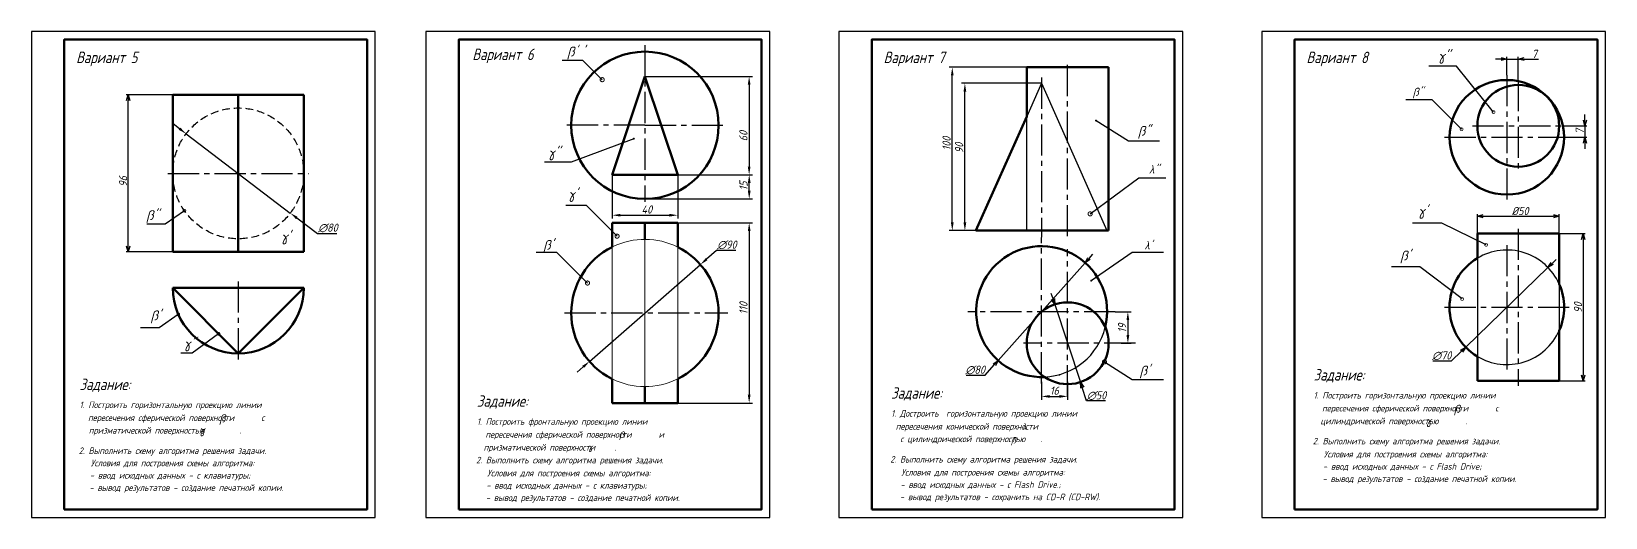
# Model space of a CAD drawing. Header units: millimetres. Extents: x 0 to 3763, y -2 to 297.
# Drawn here: x 900 to 1862, y 0 to 297 of the extents above; entities that cross this region are included whole.
import ezdxf

# ---------------------------------------------------------------- set-up
doc = ezdxf.new("R2010")
doc.units = ezdxf.units.MM
for name, pattern in [('CENTER2', [28.575000000000003, 19.05, -3.175, 3.175, -3.175]), ('невидимая2', [4.762499999999999, 3.175, -1.5875]), ('осевая2', [28.575000000000003, 19.05, -3.175, 3.175, -3.175])]:
    doc.linetypes.add(name, pattern=pattern)
doc.layers.add('1-оси', color=1, linetype='осевая2')
doc.layers.add('3-размеры', color=6, linetype='Continuous')
doc.layers.add('Непечатный', color=7, linetype='Continuous', plot=False)
doc.layers.add('Слой1', color=7, linetype='Continuous', lineweight=60)
doc.styles.get("Standard").update_dxf_attribs({"font": 'isocpeur.ttf', "width": 0.9, "oblique": 15})
doc.dimstyles.new('ISO-25', dxfattribs={"dimtxt": 5, "dimasz": 3.5, "dimexe": 1.25, "dimexo": 0, "dimtad": 1, "dimtoh": 1, "dimdec": 0, "dimtxsty": 'Standard', "dimblk": 'OPEN30', "dimcen": 2.5, "dimadec": 0, "dimazin": 0, "dimtfac": 1, "dimtdec": 0, "dimtmove": 0, "dimatfit": 3, "dimldrblk": 'DOTSMALL', "dimfxl": 1, "dimarcsym": 0})
doc.dimstyles.new('Standart', dxfattribs={"dimtxt": 5, "dimasz": 5, "dimexe": 2, "dimexo": 0, "dimgap": 1, "dimtad": 1, "dimtoh": 1, "dimdec": 0, "dimtxsty": 'Standard', "dimcen": 2.5, "dimadec": 0, "dimazin": 0, "dimtfac": 1, "dimtdec": 0, "dimtmove": 0, "dimatfit": 3, "dimldrblk": 'DOTSMALL', "dimfxl": 1, "dimarcsym": 0})

# ---------------------------------------------------------------- blocks, each defined once
blk = doc.blocks.new('_DotSmall')
at = {"color": 0, "linetype": 'ByBlock', "const_width": 0.5}
blk.add_lwpolyline([(-0.0625, 0, 1), (0.0625, 0, 1)], format="xyb", close=True, dxfattribs=at)
blk = doc.blocks.new('*D19')
at = {"color": 0, "lineweight": -2, "transparency": 16777216}
for p, q in [((1274.81978140719, 209.458657304193), (1340.530405201715, 209.458657304193)), ((1338.530405201715, 199.6757565541022), (1338.530405201715, 204.458657304193)), ((1274.81978140719, 194.6757565541022), (1340.530405201715, 194.6757565541022))]:
    blk.add_line(p, q, dxfattribs=at)
at = {"color": 0, "transparency": 16777216}
for points in [[(1337.697071868382, 204.458657304193), (1339.363738535048, 204.458657304193), (1338.530405201715, 209.458657304193)], [(1337.697071868382, 199.6757565541022), (1339.363738535048, 199.6757565541022), (1338.530405201715, 194.6757565541022)]]:
    blk.add_solid(points, dxfattribs=at)
at = {"layer": 'Defpoints', "color": 0, "transparency": 16777216}
for p in [(1274.81978140719, 209.458657304193), (1338.530405201715, 209.458657304193), (1274.81978140719, 194.6757565541022)]:
    blk.add_point(p, dxfattribs=at)
at = {"color": 0, "transparency": 16777216, "insert": (1335.030405201715, 202.6263999570436), "char_height": 5, "attachment_point": 5, "rotation": 90}
blk.add_mtext('15', dxfattribs=at)
blk = doc.blocks.new('*D20')
at = {"color": 0, "lineweight": -2, "transparency": 16777216}
for p, q in [((1254.81978140719, 209.458657304193), (1254.81978140719, 182.7224480477535)), ((1294.81978140719, 209.458657304193), (1294.81978140719, 182.7224480477535)), ((1259.81978140719, 184.7224480477535), (1289.81978140719, 184.7224480477535))]:
    blk.add_line(p, q, dxfattribs=at)
at = {"color": 0, "transparency": 16777216}
for points in [[(1259.81978140719, 185.5557813810868), (1259.81978140719, 183.8891147144201), (1254.81978140719, 184.7224480477535)], [(1289.81978140719, 185.5557813810868), (1289.81978140719, 183.8891147144201), (1294.81978140719, 184.7224480477535)]]:
    blk.add_solid(points, dxfattribs=at)
at = {"layer": 'Defpoints', "color": 0, "transparency": 16777216}
for p in [(1254.81978140719, 209.458657304193), (1294.81978140719, 209.458657304193), (1294.81978140719, 184.7224480477535)]:
    blk.add_point(p, dxfattribs=at)
at = {"color": 0, "transparency": 16777216, "insert": (1275.950906920488, 188.2224480477535), "char_height": 5, "attachment_point": 5}
blk.add_mtext('40', dxfattribs=at)
blk = doc.blocks.new('*D21')
at = {"color": 0, "lineweight": -2, "transparency": 16777216}
for p, q in [((1274.81978140719, 269.458657304193), (1340.488009145043, 269.458657304193)), ((1338.488009145043, 264.458657304193), (1338.488009145043, 214.458657304193)), ((1274.81978140719, 209.458657304193), (1340.488009145043, 209.458657304193))]:
    blk.add_line(p, q, dxfattribs=at)
at = {"color": 0, "transparency": 16777216}
for points in [[(1337.65467581171, 264.458657304193), (1339.321342478376, 264.458657304193), (1338.488009145043, 269.458657304193)], [(1337.65467581171, 214.458657304193), (1339.321342478376, 214.458657304193), (1338.488009145043, 209.458657304193)]]:
    blk.add_solid(points, dxfattribs=at)
at = {"layer": 'Defpoints', "color": 0, "transparency": 16777216}
for p in [(1274.81978140719, 269.458657304193), (1274.81978140719, 209.458657304193), (1338.488009145043, 209.458657304193)]:
    blk.add_point(p, dxfattribs=at)
at = {"color": 0, "transparency": 16777216, "insert": (1334.988009145043, 233.0492789561565), "char_height": 5, "attachment_point": 5, "rotation": 90}
blk.add_mtext('60', dxfattribs=at)
blk = doc.blocks.new('*D18')
at = {"color": 0, "lineweight": -2, "transparency": 16777216}
for p, q in [((1240.921115926621, 95.38398595671799), (1308.718446887758, 154.574541914117)), ((1318.47424575152, 163.091855949468), (1312.484965274488, 157.8629061339725)), ((1330.263991713676, 163.091855949468), (1318.47424575152, 163.091855949468)), ((1237.154597539891, 92.09562173686254), (1233.388079153161, 88.80725751700697))]:
    blk.add_line(p, q, dxfattribs=at)
at = {"color": 0, "transparency": 16777216}
for points in [[(1311.936904571178, 158.4906591984275), (1313.033025977797, 157.2351530695175), (1308.718446887758, 154.574541914117)], [(1236.606536836581, 92.7233748013175), (1237.7026582432, 91.46786867240758), (1240.921115926621, 95.38398595671799)]]:
    blk.add_solid(points, dxfattribs=at)
at = {"layer": 'Defpoints', "color": 0, "transparency": 16777216}
for p in [(1308.718446887758, 154.574541914117), (1240.921115926621, 95.38398595671799)]:
    blk.add_point(p, dxfattribs=at)
at = {"color": 0, "transparency": 16777216, "insert": (1324.869118732598, 166.591855949468), "char_height": 5, "attachment_point": 5}
blk.add_mtext('∅90', dxfattribs=at)
blk = doc.blocks.new('*D22')
at = {"color": 0, "lineweight": -2, "transparency": 16777216}
for p, q in [((1294.819781721073, 179.9792639354177), (1340.513754871004, 179.9792639354177)), ((1338.513754871004, 174.9792639354177), (1338.513754871004, 74.97926393541773)), ((1294.819781721073, 69.97926393541775), (1340.513754871004, 69.97926393541773))]:
    blk.add_line(p, q, dxfattribs=at)
at = {"color": 0, "transparency": 16777216}
for points in [[(1337.68042153767, 174.9792639354177), (1339.347088204337, 174.9792639354177), (1338.513754871004, 179.9792639354177)], [(1337.68042153767, 74.97926393541773), (1339.347088204337, 74.97926393541773), (1338.513754871004, 69.97926393541773)]]:
    blk.add_solid(points, dxfattribs=at)
at = {"layer": 'Defpoints', "color": 0, "transparency": 16777216}
for p in [(1294.819781721073, 179.9792639354177), (1294.819781721073, 69.97926393541775), (1338.513754871004, 69.97926393541773)]:
    blk.add_point(p, dxfattribs=at)
at = {"color": 0, "lineweight": 13, "transparency": 16777216, "insert": (1335.013754871004, 127.8322861034816), "char_height": 5, "attachment_point": 5, "rotation": 90}
blk.add_mtext('110', dxfattribs=at)
blk = doc.blocks.new('_Open30')
at = {"color": 0, "linetype": 'ByBlock', "lineweight": -2}
for p, q in [((-1, 0.26794919), (0, 0)), ((0, 0), (-1, -0.26794919)), ((0, 0), (-1, 0))]:
    blk.add_line(p, q, dxfattribs=at)
blk = doc.blocks.new('*D58')
at = {"color": 0, "lineweight": -2, "transparency": 16777216}
for p, q in [((1797.847223210862, 280.1573286245431), (1794.347223210862, 280.1573286245431)), ((1801.347223210862, 270.3320966374258), (1801.347223210862, 281.4073286245431)), ((1801.347223210862, 280.1573286245431), (1808.347223210862, 280.1573286245431)), ((1808.347223210862, 266.6249530363903), (1808.347223210862, 281.4073286245431)), ((1811.847223210862, 280.1573286245431), (1820.621353118307, 280.1573286245431))]:
    blk.add_line(p, q, dxfattribs=at)
at = {"layer": 'Defpoints', "color": 0, "transparency": 16777216}
for p in [(1801.347223210862, 280.1573286245431), (1801.347223210862, 270.3320966374258), (1808.347223210862, 266.6249530363903)]:
    blk.add_point(p, dxfattribs=at)
at = {"color": 0, "lineweight": -2, "transparency": 16777216, "xscale": 3.5, "yscale": 3.5, "zscale": 3.5}
blk.add_blockref('_Open30', (1801.347223210862, 280.1573286245431), dxfattribs=at)
at = {"color": 0, "lineweight": -2, "transparency": 16777216, "xscale": 3.5, "yscale": 3.5, "zscale": 3.5, "rotation": 180}
blk.add_blockref('_Open30', (1808.347223210862, 280.1573286245431), dxfattribs=at)
at = {"color": 0, "transparency": 16777216, "insert": (1818.20148013723, 283.2823286245431), "char_height": 5, "attachment_point": 5}
blk.add_mtext('7', dxfattribs=at)
blk = doc.blocks.new('*D59')
at = {"color": 0, "lineweight": -2, "transparency": 16777216}
for p, q in [((1849.046591666774, 242.8320966374258), (1849.046591666774, 246.3320966374258)), ((1835.640079609826, 239.3320966374258), (1850.296591666774, 239.3320966374258)), ((1839.347223210862, 232.3320966374258), (1850.296591666774, 232.3320966374258)), ((1849.046591666774, 239.3320966374258), (1849.046591666774, 232.3320966374258)), ((1849.046591666774, 228.8320966374258), (1849.046591666774, 225.3320966374258))]:
    blk.add_line(p, q, dxfattribs=at)
at = {"layer": 'Defpoints', "color": 0, "transparency": 16777216}
for p in [(1835.640079609826, 239.3320966374258), (1839.347223210862, 232.3320966374258), (1849.046591666774, 232.3320966374258)]:
    blk.add_point(p, dxfattribs=at)
at = {"color": 0, "lineweight": -2, "transparency": 16777216, "xscale": 3.5, "yscale": 3.5, "zscale": 3.5}
for p, rotation in [((1849.046591666774, 239.3320966374258), 270), ((1849.046591666774, 232.3320966374258), 90)]:
    blk.add_blockref('_Open30', p, dxfattribs=dict(at, rotation=rotation))
at = {"color": 0, "transparency": 16777216, "insert": (1845.921591666774, 235.8320966374261), "char_height": 5, "attachment_point": 5, "rotation": 90}
blk.add_mtext('7', dxfattribs=at)
blk = doc.blocks.new('*D60')
at = {"color": 0, "lineweight": -2, "transparency": 16777216}
for p, q in [((1833.347223210862, 173.4580922576966), (1849.227181833867, 173.4580922576966)), ((1847.977181833867, 169.9580922576966), (1847.977181833867, 86.95809225769663)), ((1833.347223210862, 83.45809225769663), (1849.227181833867, 83.45809225769663))]:
    blk.add_line(p, q, dxfattribs=at)
at = {"layer": 'Defpoints', "color": 0, "transparency": 16777216}
for p in [(1833.347223210862, 173.4580922576966), (1833.347223210862, 83.45809225769663), (1847.977181833867, 83.45809225769663)]:
    blk.add_point(p, dxfattribs=at)
at = {"color": 0, "lineweight": -2, "transparency": 16777216, "xscale": 3.5, "yscale": 3.5, "zscale": 3.5}
for p, rotation in [((1847.977181833867, 173.4580922576966), 90), ((1847.977181833867, 83.45809225769663), 270)]:
    blk.add_blockref('_Open30', p, dxfattribs=dict(at, rotation=rotation))
at = {"color": 0, "transparency": 16777216, "insert": (1844.852181833867, 128.2351483860683), "char_height": 5, "attachment_point": 5, "rotation": 90}
blk.add_mtext('90', dxfattribs=at)
blk = doc.blocks.new('*D61')
at = {"color": 0, "lineweight": -2, "transparency": 16777216}
for p, q in [((1783.347223210862, 173.4580922576966), (1783.347223210862, 185.3844149285145)), ((1786.847223210862, 184.1344149285145), (1829.847223210862, 184.1344149285145)), ((1833.347223210862, 173.4580922576966), (1833.347223210862, 185.3844149285145))]:
    blk.add_line(p, q, dxfattribs=at)
at = {"layer": 'Defpoints', "color": 0, "transparency": 16777216}
for p in [(1833.347223210862, 184.1344149285145), (1783.347223210862, 173.4580922576966), (1833.347223210862, 173.4580922576966)]:
    blk.add_point(p, dxfattribs=at)
at = {"color": 0, "lineweight": -2, "transparency": 16777216, "xscale": 3.5, "yscale": 3.5, "zscale": 3.5, "rotation": 180}
blk.add_blockref('_Open30', (1783.347223210862, 184.1344149285145), dxfattribs=at)
at = {"color": 0, "lineweight": -2, "transparency": 16777216, "xscale": 3.5, "yscale": 3.5, "zscale": 3.5}
blk.add_blockref('_Open30', (1833.347223210862, 184.1344149285145), dxfattribs=at)
at = {"color": 0, "transparency": 16777216, "insert": (1809.459213682533, 187.2594149285145), "char_height": 5, "attachment_point": 5}
blk.add_mtext('%%c50', dxfattribs=at)
blk = doc.blocks.new('*D62')
at = {"color": 0, "lineweight": -2, "transparency": 16777216}
for p, q in [((1828.988855663622, 155.2571623039964), (1831.501731341146, 157.6934413991146)), ((1826.475979986098, 152.8208832088783), (1776.218466435625, 104.0953013065149)), ((1767.602892684115, 95.74234440896691), (1773.705590758101, 101.6590222113967)), ((1756.188146721959, 95.74234440896691), (1767.602892684115, 95.74234440896691))]:
    blk.add_line(p, q, dxfattribs=at)
at = {"layer": 'Defpoints', "color": 0, "transparency": 16777216}
for p in [(1826.475979986098, 152.8208832088783), (1776.218466435625, 104.0953013065149)]:
    blk.add_point(p, dxfattribs=at)
at = {"color": 0, "lineweight": -2, "transparency": 16777216, "xscale": 3.5, "yscale": 3.5, "zscale": 3.5}
for p, rotation in [((1826.475979986098, 152.8208832088783), 224.1133212141922), ((1776.218466435625, 104.0953013065149), 44.11332121419223)]:
    blk.add_blockref('_Open30', p, dxfattribs=dict(at, rotation=rotation))
at = {"color": 0, "transparency": 16777216, "insert": (1761.583019703037, 98.86734440896703), "char_height": 5, "attachment_point": 5}
blk.add_mtext('∅70', dxfattribs=at)
blk = doc.blocks.new('*D63')
at = {"color": 0, "lineweight": -2, "transparency": 16777216}
for p, q in [((1508.055828147348, 275.1174271234112), (1460.579939709156, 275.1174271234112)), ((1462.579939709156, 180.3172955915584), (1462.579939709156, 270.1174271234112)), ((1477.057249982708, 175.3172955915584), (1460.579939709156, 175.3172955915584))]:
    blk.add_line(p, q, dxfattribs=at)
at = {"color": 0, "transparency": 16777216}
for points in [[(1461.746606375823, 270.1174271234112), (1463.413273042489, 270.1174271234112), (1462.579939709156, 275.1174271234112)], [(1461.746606375823, 180.3172955915584), (1463.413273042489, 180.3172955915584), (1462.579939709156, 175.3172955915584)]]:
    blk.add_solid(points, dxfattribs=at)
at = {"layer": 'Defpoints', "color": 0, "transparency": 16777216}
for p in [(1462.579939709156, 275.1174271234112), (1508.055828147348, 275.1174271234112), (1477.057249982708, 175.3172955915584)]:
    blk.add_point(p, dxfattribs=at)
at = {"color": 0, "lineweight": 13, "transparency": 16777216, "insert": (1459.079939709156, 228.4877103821472), "char_height": 5, "attachment_point": 5, "rotation": 90}
blk.add_mtext('100', dxfattribs=at)
blk = doc.blocks.new('*D69')
at = {"color": 0, "lineweight": -2, "transparency": 16777216}
for p, q in [((990.5634429143629, 237.5447838064624), (986.5855337329995, 240.5740144917724)), ((994.5413520957264, 234.5155531211524), (1058.187898997543, 186.047862156192)), ((1074.7526174071, 173.4336090367806), (1062.165808178907, 183.0186314708819)), ((1086.542363369256, 173.4336090367806), (1074.7526174071, 173.4336090367806))]:
    blk.add_line(p, q, dxfattribs=at)
at = {"color": 0, "transparency": 16777216}
for points in [[(991.0683146952479, 238.207768670023), (990.0585711334779, 236.8817989429018), (994.5413520957264, 234.5155531211524)], [(1062.670679959792, 183.6816163344425), (1061.660936398022, 182.3556466073213), (1058.187898997543, 186.047862156192)]]:
    blk.add_solid(points, dxfattribs=at)
at = {"layer": 'Defpoints', "color": 0, "transparency": 16777216}
for p in [(994.5413520957264, 234.5155531211524), (1058.187898997543, 186.047862156192)]:
    blk.add_point(p, dxfattribs=at)
at = {"color": 0, "transparency": 16777216, "insert": (1081.147490388179, 176.9336090367806), "char_height": 5, "attachment_point": 5}
blk.add_mtext('∅80', dxfattribs=at)
blk = doc.blocks.new('*D70')
at = {"layer": '3-размеры', "color": 0, "linetype": 'ByBlock', "lineweight": -2, "transparency": 16777216}
for p, q in [((986.3646255466356, 258.2817076386718), (957.8876281953015, 258.2817076386718)), ((959.1376281953017, 165.7817076386719), (959.1376281953017, 254.7817076386718)), ((986.3646255466356, 162.2817076386719), (957.8876281953017, 162.2817076386719))]:
    blk.add_line(p, q, dxfattribs=at)
at = {"layer": 'Defpoints', "color": 0, "transparency": 16777216}
for p in [(959.1376281953015, 258.2817076386718), (986.3646255466356, 258.2817076386718), (986.3646255466356, 162.2817076386719)]:
    blk.add_point(p, dxfattribs=at)
at = {"layer": '3-размеры', "color": 0, "lineweight": -2, "transparency": 16777216, "xscale": 3.5, "yscale": 3.5, "zscale": 3.5}
for p, rotation in [((959.1376281953015, 258.2817076386718), 90), ((959.1376281953017, 162.2817076386719), 270)]:
    blk.add_blockref('_Open30', p, dxfattribs=dict(at, rotation=rotation))
at = {"layer": '3-размеры', "color": 0, "transparency": 16777216, "insert": (956.0126281953014, 205.3559910400327), "char_height": 5, "attachment_point": 5, "rotation": 90}
blk.add_mtext('96', dxfattribs=at)
blk = doc.blocks.new('*D79')
at = {"layer": '3-размеры', "color": 0, "lineweight": -2, "transparency": 16777216}
for p, q in [((1517.055024166804, 82.99786986257732), (1517.055024166804, 72.01148303375749)), ((1533.055246622979, 82.99747376286946), (1533.055246622979, 72.01148303375749)), ((1522.055024166804, 74.01148303375749), (1528.055246622979, 74.01148303375749))]:
    blk.add_line(p, q, dxfattribs=at)
at = {"layer": '3-размеры', "color": 0, "transparency": 16777216}
for points in [[(1522.055024166804, 74.84481636709081), (1522.055024166804, 73.17814970042416), (1517.055024166804, 74.01148303375749)], [(1528.055246622979, 74.84481636709081), (1528.055246622979, 73.17814970042416), (1533.055246622979, 74.01148303375749)]]:
    blk.add_solid(points, dxfattribs=at)
at = {"layer": 'Defpoints', "color": 0, "transparency": 16777216}
for p in [(1517.055024166804, 82.99786986257732), (1533.055246622979, 82.99747376286946), (1533.055246622979, 74.01148303375749)]:
    blk.add_point(p, dxfattribs=at)
at = {"layer": '3-размеры', "color": 0, "transparency": 16777216, "insert": (1524.940079377587, 77.51148303375749), "char_height": 5, "attachment_point": 5}
blk.add_mtext('16', dxfattribs=at)
blk = doc.blocks.new('*D80')
at = {"layer": '3-размеры', "color": 0, "lineweight": -2, "transparency": 16777216}
for p, q in [((1562.106698932796, 125.6965229388597), (1571.850967247714, 125.6965229388597)), ((1569.850967247714, 120.6965229388597), (1569.850967247714, 111.4878199119449)), ((1565.817360724635, 106.4878199119449), (1571.850967247714, 106.4878199119449))]:
    blk.add_line(p, q, dxfattribs=at)
at = {"layer": '3-размеры', "color": 0, "transparency": 16777216}
for points in [[(1569.017633914381, 120.6965229388597), (1570.684300581047, 120.6965229388597), (1569.850967247714, 125.6965229388597)], [(1569.017633914381, 111.4878199119449), (1570.684300581047, 111.4878199119449), (1569.850967247714, 106.4878199119449)]]:
    blk.add_solid(points, dxfattribs=at)
at = {"layer": 'Defpoints', "color": 0, "transparency": 16777216}
for p in [(1562.106698932796, 125.6965229388597), (1565.817360724635, 106.4878199119449), (1569.850967247714, 106.4878199119449)]:
    blk.add_point(p, dxfattribs=at)
at = {"layer": '3-размеры', "color": 0, "transparency": 16777216, "insert": (1566.350967247714, 115.7087661517289), "char_height": 5, "attachment_point": 5, "rotation": 90}
blk.add_mtext('19', dxfattribs=at)
blk = doc.blocks.new('*D81')
at = {"color": 0, "lineweight": -2, "transparency": 16777216}
for p, q in [((1517.057020609314, 265.3163886599996), (1468.273040835469, 265.3163886599996)), ((1470.273040835469, 180.3172955915584), (1470.273040835469, 260.3163886599996)), ((1517.057249982708, 175.3172955915584), (1468.273040835469, 175.3172955915584))]:
    blk.add_line(p, q, dxfattribs=at)
at = {"color": 0, "transparency": 16777216}
for points in [[(1469.439707502136, 260.3163886599996), (1471.106374168802, 260.3163886599996), (1470.273040835469, 265.3163886599996)], [(1469.439707502136, 180.3172955915584), (1471.106374168802, 180.3172955915584), (1470.273040835469, 175.3172955915584)]]:
    blk.add_solid(points, dxfattribs=at)
at = {"layer": 'Defpoints', "color": 0, "transparency": 16777216}
for p in [(1470.273040835469, 265.3163886599996), (1517.057020609314, 265.3163886599996), (1517.057249982708, 175.3172955915584)]:
    blk.add_point(p, dxfattribs=at)
at = {"color": 0, "lineweight": 13, "transparency": 16777216, "insert": (1466.773040835469, 225.8257181170566), "char_height": 5, "attachment_point": 5, "rotation": 90}
blk.add_mtext('90', dxfattribs=at)
blk = doc.blocks.new('*D82')
at = {"layer": '3-размеры', "color": 0, "linetype": 'ByBlock', "lineweight": -2, "transparency": 16777216}
for p, q in [((1543.796056015015, 155.6805783182659), (1490.555298970893, 95.96942534523441)), ((1546.125339135695, 158.2929412608361), (1548.454622256375, 160.9053042034062)), ((1471.15443945212, 87.01275239927963), (1482.569185414275, 87.01275239927963)), ((1482.569185414275, 87.01275239927963), (1488.226015850213, 93.35706240266427))]:
    blk.add_line(p, q, dxfattribs=at)
at = {"layer": 'Defpoints', "color": 0, "transparency": 16777216}
for p in [(1543.796056015015, 155.6805783182659), (1490.555298970893, 95.96942534523441)]:
    blk.add_point(p, dxfattribs=at)
at = {"layer": '3-размеры', "color": 0, "lineweight": -2, "transparency": 16777216, "xscale": 3.5, "yscale": 3.5, "zscale": 3.5}
for p, rotation in [((1543.796056015015, 155.6805783182659), 228.2785781146214), ((1490.555298970893, 95.96942534523441), 48.27857811462142)]:
    blk.add_blockref('_Open30', p, dxfattribs=dict(at, rotation=rotation))
at = {"layer": '3-размеры', "color": 0, "transparency": 16777216, "insert": (1476.549312433197, 90.13775239927963), "char_height": 5, "attachment_point": 5}
blk.add_mtext('∅80', dxfattribs=at)
blk = doc.blocks.new('*D83')
at = {"layer": '3-размеры', "color": 0, "linetype": 'ByBlock', "lineweight": -2, "transparency": 16777216}
for p, q in [((1524.111885119305, 133.5480468716567), (1523.013506150948, 136.8712326386388)), ((1525.210264087661, 130.2248611046746), (1540.901392207035, 82.75077871921525)), ((1544.667262955685, 71.356998946705), (1541.999771175392, 79.42759295223306)), ((1556.082008917841, 71.35699894670495), (1544.667262955685, 71.356998946705))]:
    blk.add_line(p, q, dxfattribs=at)
at = {"layer": 'Defpoints', "color": 0, "transparency": 16777216}
for p in [(1525.210264087661, 130.2248611046746), (1540.901392207035, 82.75077871921525)]:
    blk.add_point(p, dxfattribs=at)
at = {"layer": '3-размеры', "color": 0, "lineweight": -2, "transparency": 16777216, "xscale": 3.5, "yscale": 3.5, "zscale": 3.5}
for p, rotation in [((1525.210264087661, 130.2248611046746), 288.2897475922445), ((1540.901392207035, 82.75077871921525), 108.2897475922445)]:
    blk.add_blockref('_Open30', p, dxfattribs=dict(at, rotation=rotation))
at = {"layer": '3-размеры', "color": 0, "transparency": 16777216, "insert": (1550.687135936763, 74.48199894670512), "char_height": 5, "attachment_point": 5}
blk.add_mtext('∅50', dxfattribs=at)

msp = doc.modelspace()

# ---------------------------------------------------------------- linework, layer by layer
at = {"linetype": 'CENTER2'}
for p, q in [((1274.81978140719, 288.692974399258), (1274.81978140719, 192.8295630250983)), ((1225.717484291342, 124.9792639354177), (1325.524813283951, 124.9792639354177))]:
    msp.add_line(p, q, dxfattribs=at)
at = {"linetype": 'осевая2'}
for p, q in [((1533.057249982707, 171.8319253970835), (1533.057249982707, 279.4192444420081)), ((1801.347223210862, 270.3320966374258), (1801.347223210862, 194.3320966374258)), ((1517.057249982708, 268.8048326718928), (1517.057249982708, 171.2677170488846)), ((1808.347223210862, 267.3320966374258), (1808.347223210862, 211.3320966374258)), ((1026.364625420156, 254.2817076386718), (1026.364625420156, 167.2817078207858)), ((1763.347223210862, 232.3320966374258), (1839.347223210862, 232.3320966374258)), ((1780.347223210862, 239.3320966374258), (1836.347223210862, 239.3320966374258)), ((983.3646254201565, 210.2817078207858), (1069.364625420156, 210.2817078207858)), ((1808.347223210862, 176.4580922576966), (1808.347223210862, 80.45809225769665)), ((1517.055024166804, 81.99691118653834), (1517.055024166804, 171.1498871293829)), ((1533.055024166804, 74.01148303375749), (1533.057249982707, 163.9220507459076)), ((1801.347223210862, 166.4580922576966), (1801.347223210862, 90.45809225769665)), ((1026.364625546635, 144.2817076386718), (1026.364625546635, 94.78649401261464)), ((1562.106698932796, 125.6965229388597), (1472.106698932796, 125.6965229388597)), ((1763.347223210862, 128.4580922576966), (1839.347223210862, 128.4580922576966))]:
    msp.add_line(p, q, dxfattribs=at)
at = {"lineweight": 60}
for p, q in [((1558.055828147348, 275.1174271234112), (1508.055828147348, 275.1174271234112)), ((1508.055828147348, 245.0637935720528), (1508.055828147348, 275.1174271234112)), ((1558.055828147348, 175.3172955915584), (1558.055828147348, 275.1174271234112)), ((986.3646255466351, 162.2817076386718), (986.3646255466351, 258.2817076386717)), ((986.3646255466351, 258.2817076386717), (1066.364625546635, 258.2817076386717)), ((1066.364625546635, 162.2817076386718), (1066.364625546635, 258.2817076386717)), ((1254.81978140719, 179.9792639354177), (1294.81978140719, 179.9792639354177)), ((1254.81978140719, 165.2905526769105), (1254.81978140719, 179.9792639354177)), ((1274.81978140719, 169.9792639354177), (1274.81978140719, 179.9792639354177)), ((1294.819781721073, 165.2905525211807), (1294.819781721073, 179.9792639354177)), ((1783.347223210862, 173.4580922576966), (1783.347223210862, 158.4747542973039)), ((1783.347223210862, 173.4580922576966), (1833.347223210862, 173.4580922576966)), ((1833.347223210862, 173.4580922576966), (1833.347223210862, 142.6355391364545)), ((986.3646255466354, 162.2817076386718), (1066.364625546635, 162.2817076386718)), ((986.3646255466354, 140.2817076386718), (1066.364625546635, 140.2817076386718)), ((986.3646255466351, 140.2817076386719), (1026.364625546635, 100.2817076386718)), ((1066.364625546635, 140.2817076386718), (1026.364625546635, 100.2817076386718)), ((1833.347223210862, 114.2806453789388), (1833.347223210862, 83.45809225769665)), ((1783.347223210862, 98.44143021808938), (1783.347223210862, 83.45809225769665)), ((1254.81978140719, 84.66797519392503), (1254.81978140719, 69.97926393541775)), ((1274.81978140719, 79.97926393541775), (1274.81978140719, 69.97926393541775)), ((1294.819781721073, 84.6679753496548), (1294.819781721073, 69.97926393541775)), ((1833.347223210862, 83.45809225769665), (1783.347223210862, 83.45809225769665)), ((1254.81978140719, 69.97926393541775), (1294.81978140719, 69.97926393541775))]:
    msp.add_line(p, q, dxfattribs=at)
at = {"linetype": 'Continuous', "ltscale": 0.6}
for p, q in [((1517.057020609314, 265.3163886599996), (1508.055828147348, 245.0637935720528)), ((1517.057020609314, 265.3163886599996), (1557.057249982708, 175.3172955915584)), ((1508.055828147348, 175.3172955915584), (1508.055828147348, 247.4137863091305))]:
    msp.add_line(p, q, dxfattribs=at)
at = {"lineweight": 50}
msp.add_line((1026.364625546635, 258.2817076386717), (1026.364625546635, 162.2817076386718), dxfattribs=at)
at = {"linetype": 'CENTER2', "lineweight": -2}
for q in [(1226.297603126878, 239.6757565541022), (1323.948731845506, 239.6757565541022)]:
    msp.add_line((1274.81978140719, 239.6757565541022), q, dxfattribs=at)
at = {"lineweight": 13}
for p, q in [((1274.81978140719, 173.5254455665309), (1274.81978140719, 75.24447877838622)), ((1254.81978140719, 165.2905526769105), (1254.81978140719, 84.66797519392503)), ((1294.819781721073, 165.2905525211807), (1294.819781721073, 84.6679753496548))]:
    msp.add_line(p, q, dxfattribs=at)
msp.add_line((1783.347223210862, 158.4747542973039), (1783.347223210862, 173.4580922576966))
at = {"linetype": 'Continuous', "lineweight": 25, "ltscale": 0.8}
for p, q in [((1783.347223210862, 158.4747542973039), (1783.347223210862, 98.44143021808938)), ((1833.347223210862, 142.6355391364545), (1833.347223210862, 114.2806453789389))]:
    msp.add_line(p, q, dxfattribs=at)
at = {"color": 7, "linetype": 'Continuous', "lineweight": 60}
for p, q in [((920.0664119379744, 5.000000317154445), (920.0664119379744, 60.00000031715444)), ((1413.339686599657, 5.000000154147983), (1413.339686599657, 60.00000015414798))]:
    msp.add_line(p, q, dxfattribs=at)
for points in [[(920.0664126031061, 5.000000408166898), (1105.066411937974, 5.000000408166898), (1105.066411937974, 292.0000004081669), (920.0664126031061, 292.0000004081669)], [(1161.070926161691, 5.000000408166898), (1346.070925496559, 5.000000408166898), (1346.070925496559, 292.000000408167), (1161.070926161691, 292.0000004081669)], [(1413.339687264789, 5.000000245160436), (1598.339686599657, 5.000000245160436), (1598.339686599657, 292.0000002451605), (1413.339687264789, 292.0000002451604)]]:
    msp.add_lwpolyline(points, close=True, dxfattribs=at)
at = {"lineweight": 60}
msp.add_lwpolyline([(1671.641185145984, 5.000000156377837), (1856.641185145984, 5.000000156377837), (1856.641185145984, 292.0000001563778), (1671.641185145984, 292.0000001563778)], close=True, dxfattribs=at)
for centre, radius in [((1801.347223210862, 232.3320966374258), 35), ((1808.347223210862, 239.3320966374258), 25), ((1533.055828147348, 106.4878199119449), 25)]:
    msp.add_circle(centre, radius, dxfattribs=at)
at = {"lineweight": 13}
for start, end in [(63.61219959261972, 115.6460045991024), (243.6122000387615, 295.9544266003659)]:
    msp.add_arc((1274.81978140719, 124.9792639354177), 45, start, end, dxfattribs=at)
at = {"lineweight": 60}
for centre, radius, start, end in [((1517.175677492954, 125.8250018317499), 39.99999999999955, 346.2782839753683, 272.5090129066456), ((1801.347223210862, 128.4580922576966), 34.99999999999999, 120.9497230788603, 239.0502769211397), ((1026.364625546635, 140.2817076386719), 40.00000000000026, 180, 270), ((1026.364625546634, 140.2817076386719), 40.00000000000014, 270.0000000000016, 0), ((1801.347223210862, 128.4580922576966), 34.99999999999991, 336.104491813841, 23.89550818615895)]:
    msp.add_arc(centre, radius, start, end, dxfattribs=at)
at = {"linetype": 'Continuous', "lineweight": 25, "ltscale": 0.8}
for radius, start, end in [(35.00000000000004, 23.89550818615895, 120.9497230788603), (34.99999999999999, 239.0502769211397, 336.1044918138411)]:
    msp.add_arc((1801.347223210862, 128.4580922576966), radius, start, end, dxfattribs=at)
at = {"linetype": 'Continuous', "ltscale": 0.6}
msp.add_arc((1517.175677492954, 125.8250018317494), 39.99999999999919, 272.5090129066453, 346.2782839753689, dxfattribs=at)
for p in [(1556.150811961629, 116.9801784238077), (1556.150811961629, 116.9801784238077), (1556.150811961629, 116.9801784238077), (1556.150811961629, 116.9801784238077), (1556.151530674012, 116.9779800323167), (1528.077035926264, 87.22841282139939), (1528.077035926264, 87.22841282139939), (1528.077035926264, 87.22841282139939)]:
    msp.add_point(p)
at = {"layer": '1-оси', "color": 7}
msp.add_line((1574.498731789538, 106.4878199119449), (1506.157429670371, 106.4878199119449), dxfattribs=at)
at = {"layer": '3-размеры', "color": 7, "linetype": 'невидимая2', "ltscale": 1.5}
msp.add_circle((1026.36462513182, 210.2817078207858), 40.00000041481462, dxfattribs=at)
at = {"layer": 'Defpoints'}
for points in [[(900.0664121194977, 3.171544449287467e-07), (1110.066411937974, 3.171544449287467e-07), (1110.066411937974, 297.0000003171544), (900.0664121194977, 297.0000003171544)], [(1141.070925678082, 3.171544449287467e-07), (1351.070925496559, 3.171544449287467e-07), (1351.070925496559, 297.0000003171544), (1141.070925678082, 297.0000003171544)], [(1393.33968678118, 1.541479832667392e-07), (1603.339686599657, 1.541479832667392e-07), (1603.339686599657, 297.000000154148), (1393.33968678118, 297.000000154148)]]:
    msp.add_lwpolyline(points, close=True, dxfattribs=at)
at = {"layer": 'Непечатный'}
msp.add_lwpolyline([(1651.641185145984, 1.56377836901811e-07), (1861.641185145984, 1.56377836901811e-07), (1861.641185145984, 297.0000001563778), (1651.641185145984, 297.0000001563778)], close=True, dxfattribs=at)
at = {"layer": 'Слой1'}
for p, q in [((1254.81978140719, 209.458657304193), (1274.81978140719, 269.458657304193)), ((1294.819781721073, 209.458657304193), (1274.81978140719, 269.458657304193)), ((1508.055828147348, 245.0637935720528), (1477.057249982708, 175.3172955915584)), ((1254.81978140719, 209.458657304193), (1294.81978140719, 209.458657304193)), ((1558.055828147348, 175.3172955915584), (1477.057249982708, 175.3172955915584))]:
    msp.add_line(p, q, dxfattribs=at)
msp.add_circle((1274.81978140719, 239.6757565541022), 45, dxfattribs=at)
for start, end in [(116.3877999612385, 243.339290078225), (296.3878004073801, 63.58987365402426)]:
    msp.add_arc((1274.81978140719, 124.9792639354177), 45, start, end, dxfattribs=at)

# ---------------------------------------------------------------- texts
at = {"lineweight": 60, "oblique": 15, "width": 0.9}
for s, height, p in [("β'", 6, (1227.309278163242, 281.7652929178694)), ("'", 6, (1236.636100046023, 281.7652929178694)), ("γ''", 6, (1215.523817911572, 220.0802093659087)), ("γ'", 6, (1227.757764849065, 194.6544291611317)), ("β''", 6, (970.1509334119999, 181.7924872121048)), ("γ'", 6, (1052.376914144852, 168.6671633525654)), ("β'", 6, (1212.702406383214, 163.5969059059148)), ("β'", 6, (972.8655011189328, 120.5263134943352)), ("γ''", 6, (993.0112796357532, 103.3754948161168)), ('β', 5, (1014.806425697133, 58.10775327143244)), ('γ', 5, (1002.419675180119, 51.11049660204901)), ('β', 4, (1259.127455720713, 48.57577615555908)), ('γ', 4, (1239.908245877533, 41.16683172857756))]:
    msp.add_text(s, height=height, dxfattribs=at).set_placement(p)
at = {"oblique": 15}
for s, height, width, p in [('Вариант 5', 7, 0.8, (927.3551502010823, 277.6480679216102)), ('Вариант 6', 7, 0.8, (1169.377997041154, 279.5019882407698)), ('Вариант 7', 7, 0.8, (1420.628424862765, 277.6480677586037)), ('Вариант 8', 7, 0.8, (1678.92992274396, 277.6480676698211)), ("γ''", 6, 0.9, (1759.187762029544, 279.087499030516)), ("β''", 5, 0.9, (1743.862595555744, 257.633544936853)), ("β'", 6, 0.9, (1576.011177192355, 233.2921408277394)), ("'", 6, 0.9, (1581.943046768291, 233.2921408277394)), ("λ''", 5, 0.9, (1582.738844255175, 210.1922457078508)), ("γ'", 6, 0.9, (1746.989014652889, 184.3167876146466)), ("λ'", 5, 0.9, (1579.904273349955, 163.7984875762722)), ("β'", 6, 0.9, (1736.252843415096, 157.1103633171216)), ("β'", 6, 0.9, (1577.037522137074, 86.82233927551317)), ('Задание:', 7, 0.8, (1683.332695450699, 83.71312340102475)), ('Задание:', 7, 0.8, (929.4611558578599, 77.86430855181186)), ('Задание:', 7, 0.8, (1425.228251953468, 72.61727036485615)), ('1. Построить горизонтальную проекцию линии ', 4, 0.8, (929.4611558578599, 66.86430855181186)), ('Задание:', 7, 0.8, (1172.212359878765, 67.661626841881)), ('1. Построить горизонтальную проекцию линии ', 4, 0.8, (1683.332695450699, 72.71312340102475)), ('   пересечения сферической поверхности       с', 4, 0.8, (1681.429797622977, 64.81135341838808)), ('β', 5, 0.9, (1769.02805117419, 63.89442584850977)), ('   пересечения сферической поверхности       с ', 4, 0.8, (927.558258030138, 58.96253856917519)), ('1. Построить фронтальную проекцию линии ', 4, 0.8, (1172.212359878765, 56.661626841881)), ('1. Достроить  горизонтальную проекцию линии ', 4, 0.8, (1425.228251953468, 61.61727036485615)), ('  пересечения конической поверхности      ', 4, 0.8, (1423.325354125746, 53.71550038221949)), ('λ', 4, 0.9, (1505.131834818957, 53.71852761798506)), ('цилиндрической поверхностью       .', 4, 0.8, (1687.485768419469, 57.00290760615189)), ('γ', 5, 0.9, (1751.692089827754, 56.75198995331132)), ('призматической поверхностью         .', 4, 0.8, (935.0814998963115, 51.28903340022725)), ('   пересечения сферической поверхности       и ', 4, 0.8, (1170.309462051044, 48.75985685924434)), ('с цилиндрической поверхностью    .', 4, 0.8, (1430.848595991919, 46.04199521327155)), ('β', 4.00002, 0.9, (1498.416059046678, 45.22409852466371)), ('2. Выполнить схему алгоритма решения задачи.', 4, 0.8, (1682.813764978233, 44.67860516834662)), ('2. Выполнить схему алгоритма решения задачи.', 4, 0.8, (928.9422253853945, 38.82979031913374)), ('призматической поверхности     .', 4, 0.8, (1176.300193239376, 40.88666588817898)), ('   Условия для построения схемы алгоритма:', 4, 0.8, (1682.46765856791, 36.73838380792449)), ('   Условия для построения схемы алгоритма:', 4, 0.8, (929.2029787829549, 31.30687454443205)), ('2. Выполнить схему алгоритма решения задачи.', 4, 0.8, (1171.693429406299, 33.10183430530901)), ('   Условия для построения схемы алгоритма:', 4, 0.8, (1171.347322995976, 25.16161294488688)), ('2. Выполнить схему алгоритма решения задачи.', 4, 0.8, (1424.709321481002, 33.58275213217803)), ('   Условия для построения схемы алгоритма:', 4, 0.8, (1424.363215070678, 25.6425307717559)), ('  - ввод исходных данных - с Flash Drive;', 4, 0.8, (1684.283915904875, 29.21938268274243)), ('  - вывод результатов - создание печатной копии.', 4, 0.8, (930.7597715670206, 16.26887229406805)), ('  - ввод исходных данных - с клавиатуры;', 4, 0.8, (931.0192361199199, 23.78787341924999)), ('  - ввод исходных данных - с клавиатуры;', 4, 0.8, (1173.163580332941, 17.64261181970483)), ('  - ввод исходных данных - с Flash Drive.;', 4, 0.8, (1426.179472407643, 18.12352964657384)), ('  - вывод результатов - создание печатной копии.', 4, 0.8, (1684.024451351975, 21.70038155756049)), ('  - вывод результатов - создание печатной копии.', 4, 0.8, (1172.904115780042, 10.12361069452288)), ('  - вывод результатов - сохранить на CD-R (CD-RW).', 4, 0.8, (1425.920007854744, 10.6045285213919))]:
    msp.add_text(s, height=height, dxfattribs=dict(at, width=width)).set_placement(p)

# ---------------------------------------------------------------- dimensions: what is measured, and where the dimension line sits
for base, p1, p2, dimstyle, picture, middle in [((1801.347223210862, 280.1573286245431), (1808.347223210862, 266.6249530363903), (1801.347223210862, 270.3320966374258), 'ISO-25', '*D58', (1818.20148013723, 280.1573286245431)), ((1294.81978140719, 184.7224480477535), (1254.81978140719, 209.458657304193), (1294.81978140719, 209.458657304193), 'Standart', '*D20', (1275.950906920488, 184.7224480477535))]:
    dim = msp.add_linear_dim(base=base, p1=p1, p2=p2, dimstyle=dimstyle)
    dim.commit()
    dim.dimension.update_dxf_attribs({"geometry": picture, "text_midpoint": middle, "dimtype": 160})
for base, p1, p2, dimstyle, picture, middle in [((1338.488009145043, 209.458657304193), (1274.81978140719, 269.458657304193), (1274.81978140719, 209.458657304193), 'Standart', '*D21', (1338.488009145043, 233.0492789561565)), ((1849.046591666774, 232.3320966374258), (1835.640079609826, 239.3320966374258), (1839.347223210862, 232.3320966374258), 'ISO-25', '*D59', (1849.046591666774, 235.8320966374261)), ((1338.530405201715, 209.458657304193), (1274.81978140719, 194.6757565541022), (1274.81978140719, 209.458657304193), 'Standart', '*D19', (1338.530405201715, 202.6263999570436)), ((1847.977181833867, 83.45809225769663), (1833.347223210862, 173.4580922576966), (1833.347223210862, 83.45809225769663), 'ISO-25', '*D60', (1847.977181833867, 128.2351483860683))]:
    dim = msp.add_linear_dim(base=base, p1=p1, p2=p2, angle=90, dimstyle=dimstyle)
    dim.commit()
    dim.dimension.update_dxf_attribs({"geometry": picture, "text_midpoint": middle, "dimtype": 160})
at = {"lineweight": 13}
for base, p1, p2, angle, picture, middle in [((1462.579939709156, 275.1174271234112), (1477.057249982708, 175.3172955915584), (1508.055828147348, 275.1174271234112), 270, '*D63', (1462.579939709156, 228.4877103821472)), ((1470.273040835469, 265.3163886599996), (1517.057249982708, 175.3172955915584), (1517.057020609314, 265.3163886599996), 90, '*D81', (1470.273040835469, 225.8257181170566)), ((1338.513754871004, 69.97926393541773), (1294.819781721073, 179.9792639354177), (1294.819781721073, 69.97926393541775), 90, '*D22', (1338.513754871004, 127.8322861034816))]:
    dim = msp.add_linear_dim(base=base, p1=p1, p2=p2, angle=angle, dimstyle='Standart', dxfattribs=at)
    dim.commit()
    dim.dimension.update_dxf_attribs({"geometry": picture, "text_midpoint": middle, "dimtype": 160})
for p1, p2, picture, middle in [((994.5413520957264, 234.5155531211524), (1058.187898997543, 186.047862156192), '*D69', (1081.147490388179, 173.4336090367806)), ((1240.921115926621, 95.38398595671799), (1308.718446887758, 154.574541914117), '*D18', (1324.869118732598, 163.091855949468))]:
    dim = msp.add_diameter_dim_2p(p1=p1, p2=p2, dimstyle='Standart')
    dim.commit()
    dim.dimension.update_dxf_attribs({"geometry": picture, "text_midpoint": middle, "dimtype": 163})
dim = msp.add_linear_dim(base=(1833.347223210862, 184.1344149285145), p1=(1783.347223210862, 173.4580922576966), p2=(1833.347223210862, 173.4580922576966), text='%%c50', dimstyle='ISO-25')
dim.commit()
dim.dimension.update_dxf_attribs({"geometry": '*D61', "text_midpoint": (1809.459213682533, 184.1344149285145), "dimtype": 160})
dim = msp.add_diameter_dim_2p(p1=(1826.475979986098, 152.8208832088783), p2=(1776.218466435625, 104.0953013065149), dimstyle='ISO-25')
dim.commit()
dim.dimension.update_dxf_attribs({"geometry": '*D62', "text_midpoint": (1761.583019703037, 98.86734440896703)})
at = {"layer": '3-размеры', "color": 7}
dim = msp.add_linear_dim(base=(959.1376281953015, 258.2817076386718), p1=(986.3646255466351, 162.2817076386718), p2=(986.3646255466351, 258.2817076386717), angle=270, dimstyle='ISO-25', override={"dimarcsym": 1}, dxfattribs=at)
dim.commit()
dim.dimension.update_dxf_attribs({"geometry": '*D70', "text_midpoint": (959.1376281953014, 205.3559910400327), "dimtype": 160})
for p1, p2, picture, middle in [((1543.796056015015, 155.6805783182659), (1490.555298970893, 95.96942534523441), '*D82', (1476.549312433197, 90.13775239927963)), ((1525.210264087661, 130.2248611046746), (1540.901392207035, 82.75077871921525), '*D83', (1550.687135936763, 74.48199894670512))]:
    dim = msp.add_diameter_dim_2p(p1=p1, p2=p2, dimstyle='ISO-25', override={"dimarcsym": 1}, dxfattribs=at)
    dim.commit()
    dim.dimension.update_dxf_attribs({"geometry": picture, "text_midpoint": middle})
dim = msp.add_linear_dim(base=(1569.850967247714, 106.4878199119449), p1=(1562.106698932796, 125.6965229388597), p2=(1565.817360724635, 106.4878199119449), angle=90, dimstyle='Standart', dxfattribs=at)
dim.commit()
dim.dimension.update_dxf_attribs({"geometry": '*D80', "text_midpoint": (1569.850967247714, 115.7087661517289), "dimtype": 160})
dim = msp.add_linear_dim(base=(1533.055246622979, 74.01148303375749), p1=(1517.055024166804, 82.99786986257732), p2=(1533.055246622979, 82.99747376286946), dimstyle='Standart', dxfattribs=at)
dim.commit()
dim.dimension.update_dxf_attribs({"geometry": '*D79', "text_midpoint": (1524.940079377587, 74.01148303375749), "dimtype": 160})

# ---------------------------------------------------------------- leaders
for points, dimstyle, override in [([(1248.723140492072, 267.5442170759355), (1236.888994496785, 279.3650064885138), (1224.309016661592, 279.3650064885138)], 'Standart', {"dimgap": 1, "dimtad": 0}), ([(1793.226960768599, 247.7627227647602), (1770.691779968138, 275.7854418341761), (1753.665197534882, 275.7854418341761)], 'ISO-25', {"dimgap": 0.625, "dimtad": 0}), ([(1773.696469986614, 237.2542036296319), (1755.668325629339, 255.268808568804), (1739.643307951048, 255.268808568804)], 'ISO-25', {"dimgap": 0.625, "dimtad": 0}), ([(1550.429379848799, 242.5772722681522), (1570.283680146546, 230.1023955086839), (1589.243702739684, 230.1023955086839)], 'Standart', {"dimgap": 1, "dimtad": 0, "dimldrblk": 'DotSmall'}), ([(1268.031372683232, 231.4608142057858), (1229.723256627628, 217.2423715614411), (1213.519628001106, 217.2423715614411)], 'Standart', {"dimgap": 1, "dimtad": 0, "dimldrblk": 'DotSmall'}), ([(1546.798941989744, 185.5427837832001), (1576.530593985209, 207.6349974304866), (1592.950700446534, 207.6042587291984)], 'Standart', {"dimgap": 1, "dimtad": 0}), ([(1257.794096090974, 171.9078329828249), (1239.085408916283, 190.5954046391079), (1226.505431081089, 190.5954046391079)], 'Standart', {"dimgap": 1, "dimtad": 0}), ([(1788.671638289024, 166.6495729821067), (1761.592566740486, 179.9432781374607), (1743.726338718399, 179.9432781374607)], 'ISO-25', {"dimgap": 0.625, "dimtad": 0}), ([(1239.74187549707, 143.2908331056408), (1221.033188322379, 161.9784047619238), (1208.453210487186, 161.9784047619238)], 'Standart', {"dimgap": 1, "dimtad": 0}), ([(1547.456238386789, 144.7729044171473), (1572.568905554577, 162.1224345875571), (1591.528928147715, 162.1224345875571)], 'Standart', {"dimgap": 1, "dimtad": 0, "dimldrblk": 'DotSmall'}), ([(1774.06694319595, 133.5330409173226), (1748.22786682652, 153.1784416025298), (1730.814577122094, 153.1784416025298)], 'ISO-25', {"dimgap": 0.625, "dimtad": 0}), ([(1555.538154203421, 95.06914842615686), (1572.568905554577, 84.36836718276368), (1591.528928147715, 84.36836718276368)], 'Standart', {"dimgap": 1, "dimtad": 0})]:
    msp.add_leader(points, dimstyle=dimstyle, override=override)
for points in [[(993.4958105192188, 187.4860721201463), (981.7436939117915, 179.1793079520463), (970.4340136925684, 179.1793079520463)], [(989.766711277128, 124.1388246519864), (978.014594669701, 115.8320604838864), (966.7049144504779, 115.8320604838864)], [(1014.385034834746, 112.2612983505609), (998.1792956768165, 100.3551802990378), (991.2201612647748, 100.3551802990378)]]:
    msp.add_leader(points, dimstyle='ISO-25', override={"dimgap": 0.625, "dimtad": 0, "dimarcsym": 1}, dxfattribs=at)

doc.saveas('drawing.dxf')
